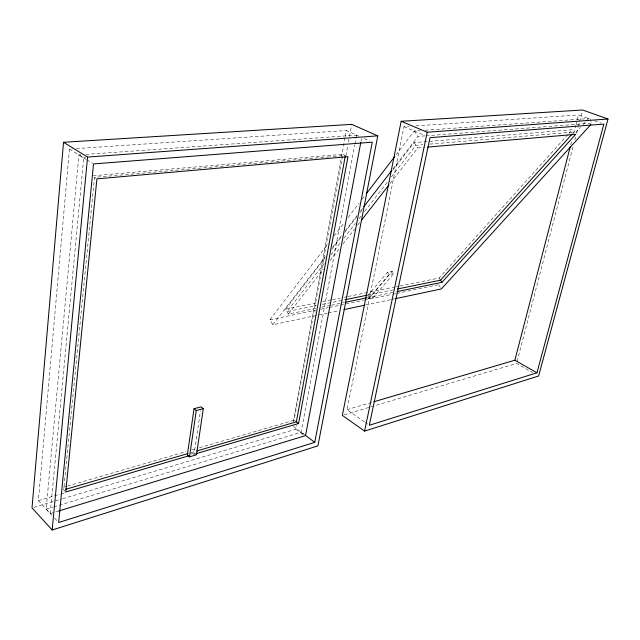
<?xml version="1.0" encoding="UTF-8"?>
<svg xmlns="http://www.w3.org/2000/svg" width="640" height="640" viewBox="0 0 640 640"><rect width="100%" height="100%" fill="white"/><g stroke="black" fill="none" stroke-linecap="round" stroke-linejoin="round"><path stroke-width="0.48" stroke-dasharray="3.2 2.4" d="M51.896 515.192L38.368 500.584L69.464 149.056L72.456 148.856M58.816 510.944L50.208 513.576L46.152 509.208L78.92 154.912L80.912 154.768M50.208 513.576L83.728 157.872L78.92 154.912M329.456 156.864L94.496 177.344L63.68 489.896L65.064 491.312M196.464 454.816L194.28 452.952L200.48 410.792M293.288 421.784L345.056 137.384M345.232 136.408L346.304 130.52L358.848 136.144M199.4 447.728L294.128 420.2L342.816 154.264L345.384 155.472L330.448 156.776M62.584 498.752L295.776 429.24L296.496 425.312M345.944 155.832L347.744 146M348.472 142.064L351.536 125.344M53.792 506.904L301.104 432.288L354.72 144.928M354.904 143.944L356.552 135.12L358.28 135.896M361.008 141.36L361.56 138.424M364.528 421.928L347 409.672L403.984 126.664L408.976 126.328M570.752 144.912L571.752 141.048M573.76 133.328L575.76 125.6M576.016 124.64L577.016 120.776M577.264 119.808L578.52 114.984L590.72 119.368M517.096 361.488L573.04 146.76M574.808 139.992L575.56 137.088M576.568 133.216L578.08 127.416M578.336 126.448L579.344 122.576M579.592 121.608L582.368 110.968M327.408 313.136L272.84 324.728L269.976 319.784L328.176 243.64M334.232 235.704L343.936 223.016M348.176 217.464L359.088 203.184M362.12 199.224L364.544 196.048M396.064 154.8L414.256 131.008L420.232 130.584M272.84 324.728L325.312 256.68M332.632 247.184L342.392 234.52M345.44 230.568L357.032 215.528M360.696 210.784L362.528 208.408M393.032 168.848L418.04 136.4L425.008 135.872M315.824 308.392L288.448 314.056L285.544 309.12L325.736 257.04M331.824 249.152L341.568 236.52M344.616 232.576L356.792 216.792M359.84 212.848L362.272 209.696M392.72 170.24L414.032 142.616L572.16 129.768L573.944 132.048L572.608 133.528M324.256 263.504L286.992 311.584L316.328 305.584M330.976 254.832L340.752 242.224M343.808 238.28L355.416 223.312M359.08 218.576L360.912 216.216M364.576 211.488L387.792 181.536M391.456 176.808L415.896 145.28L422.848 144.696M288.448 314.056L323.376 269.176M330.12 260.52L339.312 248.712M342.992 243.984L354.632 229.032M357.696 225.096L360.152 221.944M390.176 183.368L417.752 147.944L424.712 147.344M367.696 295.744L387.56 272.16L392.176 271.288L393.68 273.608L373.088 297.848L368.496 298.808L367.048 296.504M368.496 298.808L389.064 274.496L393.68 273.608M367.968 296.312L371.64 295.56L392.176 271.288M399.968 285.96L439.088 278.04L568.168 134.216M568.84 133.472L572.16 129.768M575.824 132.672L580.512 127.488M583.184 124.52L585.864 121.552M586.536 120.808L588.544 118.584L590.344 120.864M46.152 509.208L52.84 507.192M33.912 507.296L61.624 499.04M344.24 414.8L370.096 407.088M371.048 406.808L516.592 363.424L532.696 372.608M193.184 454.528L195.104 453.96M38.368 500.584L60.344 494.112M61.304 493.832L65.128 492.704M347 409.672L372.896 402.048M191.032 452.656L195.816 451.256M190.808 453.968L194.28 452.952M63.544 487.216L66.408 486.384M67.368 486.104L186.008 451.624M191.752 449.952L195.576 448.84M328.376 312.928L338.12 310.856M365.408 305.064L390.736 299.68M391.712 299.472L394.64 298.848M269.976 319.784L315.784 310.248M320.656 309.232L328.456 307.608M329.432 307.408L363.544 300.304M364.52 300.096L391.808 294.416M392.784 294.216L395.704 293.608M396.68 293.4L437.616 284.88M321.688 307.184L330.488 305.36M331.464 305.16L344.176 302.528M367.64 297.68L394.04 292.224M322.2 304.384L344.688 299.784M368.16 294.984L394.56 289.576M285.544 309.12L316.84 302.784M322.712 301.6L331.512 299.816M332.488 299.616L340.312 298.032M344.224 297.24L347.16 296.648M348.136 296.448L395.08 286.944M396.056 286.752L398.992 286.152M93.104 175.752L342.816 154.264M429.808 144.112L573.944 132.048M426 135.8L592.152 123.144L590.944 121.624M83.728 157.872L85.72 157.728M85.888 154.416L356.552 135.12M425.208 130.232L588.544 118.584M76.44 148.584L346.304 130.52M415.952 125.864L578.52 114.984M594.472 120.712L601.04 123.08M403.984 126.664L424.608 135.384M364.216 138.552L369.592 140.96M69.464 149.056L86.048 159.312M86.872 159.824L92.68 163.416M94.496 177.344L96.096 178.36M365.328 422.48L367.72 424.152M294.128 420.2L296.352 421.856M293.368 426.296L304.464 434.616M301.104 432.288L305.536 435.6M295.776 429.24L303.688 435.176M54.6 518.112L57.304 521.032M414.256 131.008L418.04 136.4M414.032 142.616L417.752 147.944M439.088 278.04L440.52 280.176M438.592 284.68L441.408 288.912M387.56 272.16L389.064 274.496M371.64 295.56L373.088 297.848"/><path stroke-width="0.96" d="M63.528 142.28L32 507.872L52.168 530L317.92 445.864L377.776 135.848L351.72 124.36L63.528 142.28L87.56 157.072L377.776 135.848M52.168 530L87.56 157.072M194.04 408.704L187.344 454.984L189.528 456.864L196.464 454.816L203.304 408.664L201.056 406.872L194.04 408.704L196.272 410.512L203.304 408.664M189.528 456.864L196.272 410.512M196.776 450.976L296.352 421.856L345.2 156.456M196.064 453.68L298.584 423.512L347.96 156.68L96.904 178.864L65.752 492.024L189.352 455.656M360.816 142.344L305.536 435.6L58.816 510.944M314.76 442.336L372.28 142.168L93.504 163.928L58.656 522.496L314.76 442.336L305.256 435.208M401.152 121.288L342.328 415.368L364.576 431.096L538.632 375.992L608 119.008L582.616 110L401.152 121.288L427.232 132.224L608 119.008M364.576 431.096L427.232 132.224M373.856 401.76L514.856 360.224L570.248 146.848M536.96 372.8L603.856 124.088L429.992 137.664L369.312 425.264L536.96 372.8L514.856 360.224M366.36 193.672L394.856 156.392M363.744 206.824L391.2 171.216M361.376 220.368L388.952 184.944M397.496 288.976L440.52 280.176L571.944 134.272M396.976 291.616L441.944 282.32L575.728 134.336L427.688 147.088M590.808 124.616L441.408 288.912L395.608 298.64M65.6 489.336L188.152 453.496M343.968 309.616L364.432 305.264M345.152 302.328L366.664 297.88M345.664 299.584L367.176 295.184M296.352 421.856L298.584 423.512M440.52 280.176L441.944 282.32"/></g></svg>
